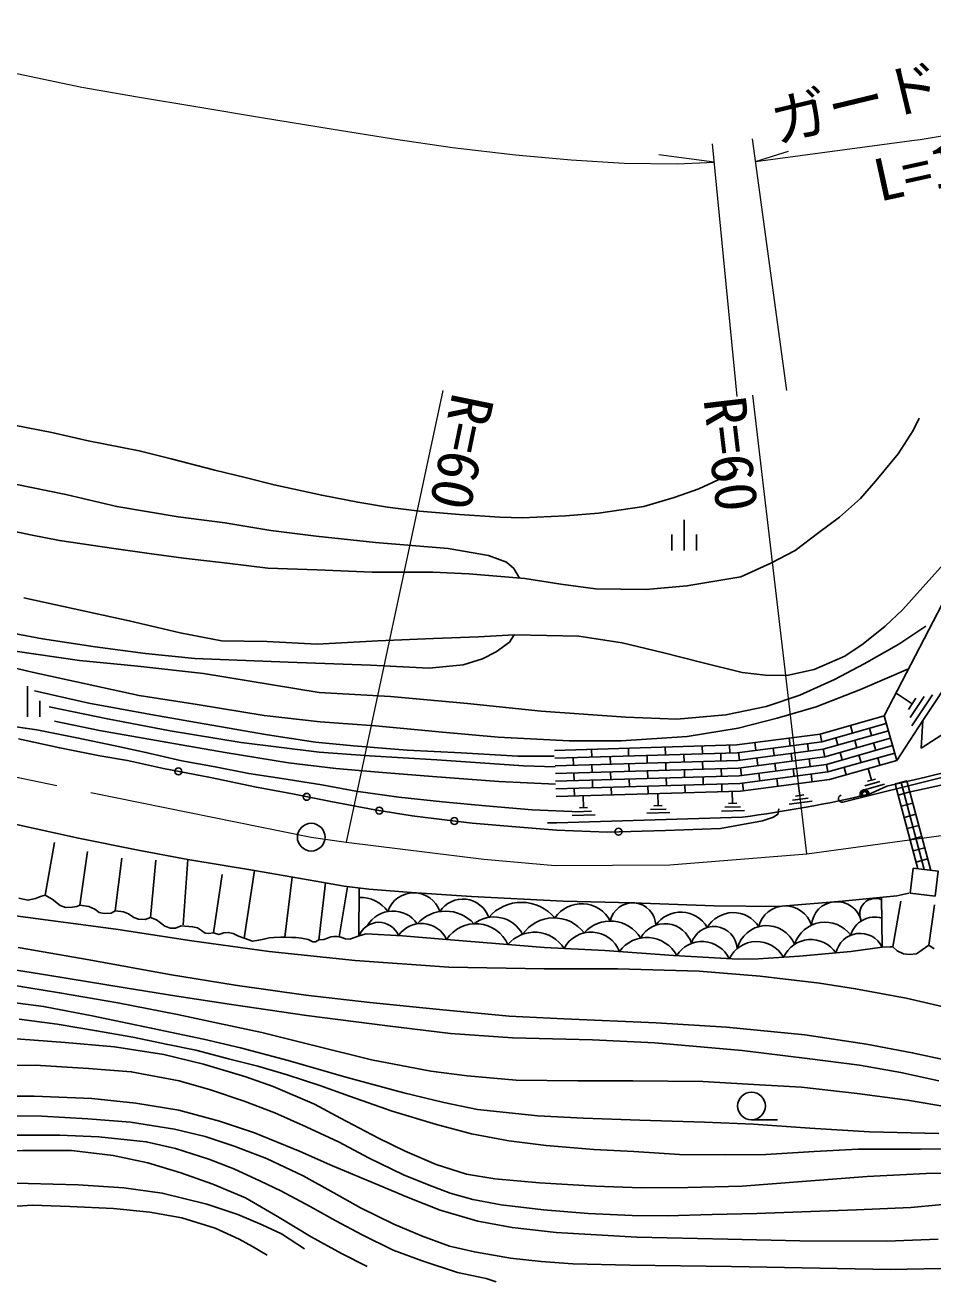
# Model space of a CAD drawing. Units: millimetres at full size, sheet at 1:1000; details may follow other scales. Extents: x 40000 to 680000, y 20000 to 380000.
# Drawn here: x 256570 to 295890, y 256856 to 311268 of the extents above; entities that cross this region are included whole.
import ezdxf
from ezdxf.enums import TextEntityAlignment as Align

# ---------------------------------------------------------------- set-up
doc = ezdxf.new("R2010")
doc.units = ezdxf.units.MM
doc.header["$LTSCALE"] = 1000
doc.linetypes.add('CHAIN', pattern=[18.5, 12, -1.5, 3.5, -1.5])
for name, color, linetype, lineweight in [('M-BGD', 7, 'Continuous', 25), ('M-BMK', 2, 'CHAIN', 13), ('M-BMK-SRVR', 3, 'Continuous', 25), ('M-STR-HTXT', 7, 'Continuous', 13)]:
    doc.layers.add(name, color=color, linetype=linetype, lineweight=lineweight)
doc.styles.add('ＭＳ ゴシック', font='')
doc.styles.get('ＭＳ ゴシック').set_extended_font_data('MS Gothic')

msp = doc.modelspace()

# ---------------------------------------------------------------- linework, layer by layer
at = {"layer": 'M-BGD'}
for p, q in [((285112, 288516), (285112, 289845)), ((284579, 288516), (284579, 289213)), ((285645, 288516), (285645, 289213)), ((296870, 287310), (293780, 281356)), ((295458, 281162), (296877, 283313)), ((256678, 281315), (256678, 282643)), ((257212, 281315), (257212, 282011)), ((294998, 281880), (294303, 282338)), ((295156, 282121), (294839, 281640)), ((294912, 281285), (295511, 282194)), ((295866, 282266), (294985, 280931)), ((291007, 280570), (293780, 281356)), ((294325, 279432), (293780, 281356)), ((297560, 281372), (295380, 279959)), ((291074, 280243), (293871, 281035)), ((292323, 280943), (292414, 280622)), ((293142, 280829), (293233, 280508)), ((294325, 279432), (295458, 281162)), ((295380, 279959), (295458, 281162)), ((287391, 280101), (291007, 280570)), ((287418, 279768), (291074, 280243)), ((289665, 280396), (289708, 280066)), ((291074, 280243), (291007, 280570)), ((291142, 279916), (293962, 280715)), ((291209, 279588), (294053, 280394)), ((291685, 280416), (291776, 280095)), ((292505, 280302), (292595, 279981)), ((279507, 279866), (287391, 280101)), ((279517, 279533), (287418, 279768)), ((281104, 279914), (281114, 279580)), ((282700, 279961), (282710, 279628)), ((284297, 280009), (284307, 279676)), ((285105, 279699), (285115, 279366)), ((285894, 280056), (285904, 279723)), ((286702, 279747), (286712, 279414)), ((287080, 280092), (287090, 279759)), ((287444, 279436), (291142, 279916)), ((287477, 279776), (287520, 279445)), ((288178, 280203), (288221, 279873)), ((288965, 279969), (289008, 279639)), ((289751, 279735), (289794, 279405)), ((290452, 280162), (290495, 279832)), ((291209, 279588), (291142, 279916)), ((291276, 279261), (294144, 280073)), ((291343, 278933), (294235, 279752)), ((291867, 279775), (291958, 279454)), ((293324, 280187), (293415, 279867)), ((279527, 279200), (287444, 279436)), ((280315, 279557), (280325, 279223)), ((281123, 279247), (281133, 278914)), ((281912, 279604), (281922, 279271)), ((282720, 279295), (282730, 278962)), ((283509, 279652), (283519, 279319)), ((284317, 279342), (284327, 279009)), ((285914, 279390), (285923, 279057)), ((287471, 279103), (291209, 279588)), ((287497, 278770), (291276, 279261)), ((288264, 279542), (288307, 279211)), ((289050, 279308), (289093, 278977)), ((290538, 279501), (290581, 279171)), ((291343, 278933), (291276, 279261)), ((291410, 278606), (294325, 279432)), ((292048, 279133), (292139, 278812)), ((292686, 279660), (292777, 279340)), ((293506, 279546), (293597, 279225)), ((279537, 278866), (287471, 279103)), ((279547, 278533), (287497, 278770)), ((280335, 278890), (280345, 278557)), ((281932, 278938), (281942, 278605)), ((282740, 278628), (282750, 278295)), ((283528, 278985), (283538, 278652)), ((284337, 278676), (284347, 278343)), ((285125, 279033), (285135, 278700)), ((285933, 278724), (285943, 278390)), ((286722, 279081), (286732, 278747)), ((291343, 278933), (287523, 278438)), ((287550, 278105), (291410, 278606)), ((287563, 279115), (287606, 278784)), ((288350, 278881), (288393, 278550)), ((289136, 278647), (289179, 278316)), ((289837, 279074), (289880, 278743)), ((290624, 278840), (290667, 278509)), ((293398, 278628), (293051, 278530)), ((293225, 278579), (293083, 279080)), ((279557, 278200), (287523, 278438)), ((279566, 277867), (287550, 278105)), ((280355, 278224), (280365, 277891)), ((281143, 278581), (281153, 278248)), ((281952, 278271), (281962, 277938)), ((283548, 278319), (283558, 277986)), ((285145, 278367), (285155, 278033)), ((286742, 278414), (286752, 278081)), ((287217, 277575), (287202, 278094)), ((287649, 278454), (287692, 278123)), ((290124, 277915), (290057, 278430)), ((293793, 278408), (292831, 278135)), ((292941, 278333), (293595, 278518)), ((294258, 278416), (294761, 278550)), ((295240, 274738), (294258, 278416)), ((294890, 278067), (294387, 277933)), ((295518, 274704), (294509, 278483)), ((295796, 274670), (294761, 278550)), ((280756, 277382), (280741, 277902)), ((283987, 277478), (283971, 277998)), ((287397, 277580), (287037, 277569)), ((290661, 277662), (289669, 277533)), ((289807, 277712), (290482, 277800)), ((290302, 277938), (289945, 277891)), ((295019, 277584), (294516, 277449)), ((287646, 276978), (279600, 276737)), ((281266, 277077), (280266, 277047)), ((280421, 277212), (281101, 277232)), ((280936, 277388), (280577, 277377)), ((284496, 277173), (283497, 277144)), ((283652, 277308), (284331, 277329)), ((284167, 277484), (283807, 277473)), ((287726, 277270), (286727, 277240)), ((286882, 277405), (287562, 277425)), ((295147, 277101), (294645, 276966)), ((279600, 276737), (279200, 276725)), ((295276, 276617), (294774, 276483)), ((257444, 273603), (257850, 275883)), ((295405, 276134), (294903, 276000)), ((258936, 273167), (259276, 275496)), ((295534, 275651), (295032, 275517)), ((260465, 272927), (260755, 275204)), ((261994, 272625), (262235, 275109)), ((263420, 272312), (263621, 275137)), ((295663, 275168), (295161, 275034)), ((264736, 271970), (265104, 274493)), ((266063, 271735), (266502, 274662)), ((268133, 274384), (267814, 271781)), ((269574, 274133), (269287, 271659)), ((270537, 273965), (270168, 271793)), ((271037, 273907), (271032, 271835)), ((293669, 273507), (293693, 271350)), ((294153, 271362), (294503, 273335)), ((295717, 271436), (295960, 273179)), ((288033, 263872), (289156, 263872))]:
    msp.add_line(p, q, dxfattribs=at)
for points in [[(255235, 289526), (256806, 289196), (258060, 288959), (260415, 288614), (261947, 288390), (263425, 288192), (265326, 287968), (267082, 287756), (269224, 287690), (271600, 287585), (274230, 287584), (275787, 287518), (278221, 287307), (279778, 287069), (281270, 286858), (283477, 286832), (285233, 286990), (287574, 287386), (288868, 287967), (289924, 288521), (290953, 289299), (291838, 289959), (292749, 290777), (293422, 291542), (294391, 292712), (295038, 293715), (295289, 294256)], [(256092, 293951), (257727, 293628), (259295, 293275), (261514, 292837), (262895, 292484), (264792, 292002), (266097, 291687), (267351, 291359), (269416, 290915), (270984, 290619), (272262, 290401), (273646, 290227), (275382, 290086), (277138, 289964), (278115, 289938), (279973, 290027), (281399, 290143), (283369, 290432), (284686, 290811), (285759, 291196), (286935, 291742), (287462, 292038)], [(331739, 292985), (329331, 291644), (325661, 289801), (322030, 288131), (307874, 282062), (304182, 280601), (301224, 279626), (298103, 278770), (294852, 278052)], [(277979, 287328), (277732, 287745), (277428, 288022), (276636, 288299), (274894, 288602), (271752, 288866), (269184, 289143), (267217, 289381), (265223, 289724), (263204, 289975), (260550, 290423), (258327, 290941), (256136, 291389)], [(256510, 286475), (259615, 285799), (261083, 285477), (263292, 284950), (265075, 284613), (267046, 284581), (269216, 284471), (271855, 284604), (274252, 284706), (276208, 284777), (277757, 284869), (280554, 284816), (282432, 284517), (284175, 284101), (285879, 283678), (287632, 283245), (288645, 283127), (289564, 283112), (290749, 283363), (292079, 283944), (292864, 284478), (293830, 285247), (294583, 285961), (296596, 288203)], [(295576, 278701), (297560, 279199), (300240, 279973), (305221, 281688), (309738, 283677), (312296, 284872), (315567, 286150), (315892, 286774)], [(315558, 285806), (307656, 282437), (303944, 280996), (300129, 279733), (296284, 278692), (291987, 277631)], [(254849, 285156), (257328, 284699), (259608, 284354), (261790, 284062), (263915, 283848), (267958, 283688), (271525, 283551), (274068, 283428), (275549, 283566), (276381, 283833), (276968, 284130), (277555, 284555), (277757, 284869)], [(256144, 284167), (258922, 283765), (261449, 283519), (264302, 283199), (269310, 282376), (272390, 282205), (275733, 281904), (278927, 281571), (282583, 281307), (284802, 281213), (286926, 281401), (288667, 281766), (290124, 282262), (291633, 282941), (292908, 283613), (294413, 284462), (295587, 285240)], [(253693, 284001), (256882, 283258), (261510, 282242), (264029, 281853), (266923, 281381), (269354, 281108), (271746, 280936), (274648, 280655), (277067, 280438), (280134, 280274)], [(280134, 280274), (282392, 280283), (285247, 280474), (287461, 280836), (289146, 281262), (290841, 281751), (292756, 282505), (294831, 283392)], [(256982, 282449), (259323, 281914), (262016, 281424), (263987, 281080), (267072, 280544), (269149, 280227), (270799, 280061), (273113, 279882), (275464, 279757), (277913, 279624), (279491, 279619)], [(257615, 281753), (260137, 281229), (262857, 280718), (265925, 280206), (269301, 279787), (271491, 279629), (274408, 279453), (278157, 279204), (279526, 279157)], [(255678, 280954), (257077, 280757), (258811, 280407), (260467, 280066), (261802, 279781), (263360, 279422), (264805, 279150), (266256, 278869), (267683, 278657), (269425, 278371), (270898, 278105), (272755, 277846), (274648, 277644), (276507, 277460), (278530, 277298), (280602, 277206)], [(257846, 281126), (259798, 280725), (261433, 280445), (263326, 280102), (265236, 279770), (267984, 279330), (270031, 279084), (271878, 278922), (274210, 278737), (277085, 278525), (279546, 278398)], [(256278, 280369), (258071, 279977), (259809, 279634), (261005, 279426), (262570, 279078), (264606, 278691), (266592, 278274), (268147, 277981), (269810, 277648), (271722, 277290), (273342, 277037), (274736, 276859), (275934, 276709), (277826, 276556), (279594, 276417), (281799, 276332), (284313, 276392), (286687, 276481), (288514, 276819), (288986, 276982), (289179, 277102), (289224, 277340)], [(295576, 278701), (293895, 278314), (293107, 277963)], [(254213, 277097), (258878, 276072), (261474, 275553), (263621, 275137), (266502, 274662), (269163, 274209), (270390, 273982), (271457, 273858), (273300, 273712), (275902, 273544), (279877, 273346), (282876, 273266), (286421, 273142), (289177, 273112), (291954, 273339), (294330, 273572), (294849, 273682)], [(256303, 273473), (256694, 273375), (257020, 273453), (257242, 273545), (257444, 273603), (257740, 273423), (258092, 273154), (258315, 273066), (258625, 273079), (258810, 273104), (258936, 273167), (259336, 273112), (259592, 272994), (259781, 272847), (259999, 272805), (260301, 272826), (260465, 272927), (260827, 272877), (261045, 272789), (261280, 272638), (261486, 272558), (261771, 272549), (261994, 272625), (262263, 272528), (262431, 272406), (262620, 272251), (262872, 272176), (263077, 272167), (263325, 272272), (263821, 272230), (264039, 272184), (264207, 272071), (264370, 271949), (264509, 271945), (264736, 271970), (264955, 271890), (265177, 271965), (265370, 271986), (265576, 271940), (265811, 271827), (266063, 271735), (266416, 271600), (266688, 271655), (266911, 271688), (267137, 271747), (267343, 271768), (267649, 271781), (267814, 271781), (268120, 271772), (268309, 271760), (268536, 271739), (268834, 271684), (269027, 271575), (269153, 271584), (269287, 271659), (269516, 271680), (269671, 271735), (269814, 271793), (269948, 271802), (270086, 271802), (270250, 271785), (270447, 271701), (270632, 271689), (270795, 271747), (271089, 271856), (271341, 271923), (272922, 271842), (274823, 271682), (277124, 271486), (279072, 271338), (281677, 271208), (284652, 270989), (287461, 270821), (288327, 270838), (290109, 270956), (292331, 271157), (293693, 271350), (294036, 271358), (294153, 271362), (294341, 271190), (294611, 271057), (294877, 271030), (295178, 271061), (295428, 271229), (295717, 271436), (295950, 271272)], [(256158, 272703), (260500, 272123), (263788, 271621), (267134, 271158), (270869, 270774), (274924, 270487), (279048, 270406), (282237, 270410), (285772, 270313), (288413, 270098), (290973, 269791), (292545, 269549), (294734, 269133), (296970, 268616)], [(256276, 271329), (259341, 270804), (262831, 270171), (265668, 269708), (268723, 269272), (271496, 268955), (274519, 268644), (277533, 268353), (279906, 268249), (283897, 268067), (286956, 267880), (290338, 267553), (293019, 267147), (294999, 266773), (297222, 266290)], [(296152, 265566), (294496, 265915), (292708, 266234), (290449, 266530), (287633, 266872), (283844, 267207), (281146, 267339), (277676, 267416), (274991, 267603), (272260, 267938), (268751, 268382), (265508, 268864), (263137, 269229), (260901, 269588), (257556, 270140), (254905, 270551)], [(255932, 269711), (258062, 269374), (260589, 268930), (263176, 268439), (264985, 268037), (266825, 267647), (269080, 267091), (271577, 266475), (274145, 265978), (275718, 265783), (277836, 265588), (280511, 265564), (282895, 265558), (285924, 265535), (288380, 265387), (290196, 265280), (292610, 265008), (294793, 264718), (296656, 264399)], [(255135, 269062), (257370, 268780), (259476, 268371), (262035, 267842), (264291, 267363), (265897, 266983), (267963, 266447), (270459, 265721), (272974, 265038), (274702, 264629), (276167, 264319), (278782, 264051), (280756, 263945), (283195, 263861), (285994, 263769), (288115, 263677), (290560, 263508), (293141, 263353), (296151, 263282)], [(256314, 268235), (257955, 268016), (259664, 267729), (261235, 267447), (262745, 267130), (263962, 266887), (265384, 266516), (266645, 266200), (267926, 265815), (269332, 265363), (270623, 264900), (272464, 264252), (274382, 263663), (275898, 263268), (277523, 262957), (279144, 262758), (281198, 262592), (282936, 262495), (284913, 262373), (286891, 262349), (288653, 262368), (290751, 262499), (292650, 262602), (295348, 262607), (297977, 262616)], [(255615, 267417), (258299, 267216), (260448, 267038), (262578, 266706), (264297, 266276), (266127, 265737), (267314, 265319), (269099, 264544), (270228, 263942), (271875, 263081), (273033, 262514), (274370, 261940), (275688, 261522), (276922, 261321), (278848, 261138), (281281, 261005), (283248, 260930), (285273, 260948), (287630, 260999), (290233, 261205), (293037, 261423), (295595, 261550), (298067, 261573)], [(254393, 266214), (257005, 266236), (259319, 266099), (261165, 265954), (263242, 265553), (264604, 265176), (266057, 264683), (267390, 264173), (268748, 263575), (270138, 262924), (271470, 262212), (272962, 261485), (273999, 261077), (274985, 260694), (275965, 260426), (277196, 260193), (279022, 259973), (280953, 259810), (282866, 259730), (284379, 259709), (286327, 259766), (288258, 259819), (290606, 259898), (292582, 259981), (294934, 260074), (297389, 260311)], [(253296, 264902), (256961, 264896), (259466, 264802), (261366, 264590), (263226, 264290), (264997, 263814), (266502, 263302), (268485, 262502), (269878, 261885), (271892, 261037), (273161, 260502), (274549, 259962), (276180, 259485), (277667, 259214), (279572, 258997), (283062, 258796), (287014, 258708), (290133, 258631), (293893, 258625), (296115, 258707)], [(254460, 264040), (257288, 264028), (259283, 263921), (261140, 263770), (263036, 263461), (264376, 263155), (265632, 262735), (267021, 262196), (268621, 261446), (269945, 260706), (271100, 260064), (272545, 259352), (273742, 258856), (274952, 258406), (276032, 258155), (277591, 257883), (278924, 257738), (280297, 257642), (282770, 257577), (287169, 257522), (294048, 257391), (296957, 257442)], [(245567, 262953), (252459, 263027), (255245, 263201), (258067, 263209), (259768, 263130), (261818, 262926), (263085, 262630), (264530, 262174), (265606, 261748), (266771, 261211), (267645, 260801), (268918, 260124), (270030, 259501), (271165, 258890), (272513, 258225), (273763, 257760), (275293, 257268), (276539, 257002), (276978, 256856)], [(247685, 262193), (250578, 262352), (253398, 262417), (256464, 262547), (258582, 262547), (260379, 262329), (261879, 262010), (263312, 261580), (264703, 261092), (266123, 260490), (267497, 259687), (268961, 258801), (270271, 258087), (271386, 257526)], [(252848, 260919), (253538, 261084), (254973, 261124), (256706, 261118), (258867, 261050), (260839, 260925), (262510, 260703), (263444, 260463), (264447, 260224), (265782, 259779), (266836, 259324), (267669, 258929), (268672, 258292)], [(255529, 260093), (256893, 260175), (258505, 260124), (260395, 260029), (261970, 259879), (263355, 259631), (264800, 259182), (265845, 258702), (266417, 258387), (267055, 258014)]]:
    msp.add_lwpolyline(points, dxfattribs=at)
msp.add_lwpolyline([(295990, 273550), (296121, 274631), (295041, 274762), (294909, 273682)], close=True, dxfattribs=at)
for centre, radius in [((263208, 278957), 150), ((292931, 277980), 100), ((292931, 277980), 100), ((292931, 277980), 100), ((268769, 277856), 150), ((271910, 277261), 150), ((275164, 276805), 150), ((282272, 276343), 150), ((288033, 264472), 600)]:
    msp.add_circle(centre, radius, dxfattribs=at)
for centre, radius, start, end in [((292931, 277980), 188, 336.9959, 230.7356), ((292931, 277980), 150, 325.2754, 242.4561), ((292931, 277980), 112, 283.8658, 283.8657), ((280367, 332768), 56263, 277.4333, 283.1043), ((291951, 277777), 150, 103.8658, 283.8657), ((273406, 272519), 1184, 18.1468, 161.6079), ((271086, 272027), 1477, 35.8582, 91.9403), ((275530, 272239), 1191, 19.5384, 147.0165), ((278073, 271405), 1882, 39.9852, 139.0608), ((280674, 271827), 1401, 27.7046, 145.8159), ((282890, 272268), 998, 1.468, 167.8656), ((291725, 272223), 1097, 13.8069, 176.1316), ((293395, 272783), 674, 65.9013, 206.2556), ((272505, 271624), 1288, 35.0891, 149.4142), ((274783, 271257), 1650, 41.9691, 137.8512), ((276872, 271245), 1410, 27.8, 127.7129), ((279473, 270970), 1645, 37.1765, 145.4441), ((284972, 271544), 1318, 29.8752, 145.3343), ((287242, 271533), 1309, 32.538, 149.3594), ((289496, 271949), 1187, 17.0343, 165.9286), ((293359, 271586), 1063, 72.5004, 164.6415), ((271892, 271501), 922, 22.3241, 158.7626), ((273736, 271181), 1196, 24.7724, 145.9071), ((276091, 270839), 1523, 24.0001, 146.4046), ((281927, 270951), 1527, 31.1774, 138.462), ((284284, 271160), 1201, 16.7889, 151.042), ((286405, 271234), 1009, 2.7916, 164.3236), ((288686, 270971), 1311, 22.3937, 166.2264), ((291219, 271037), 1390, 36.684, 161.8233), ((278641, 270476), 1519, 32.6422, 139.6887), ((281084, 270683), 1316, 21.3356, 152.2395), ((283495, 270299), 1466, 27.7271, 143.9543), ((285895, 270291), 1300, 25.1862, 147.9624), ((288261, 270274), 1319, 28.8229, 154.3734), ((290606, 270376), 1303, 33.6805, 155.8315), ((292735, 270877), 1068, 26.274, 168.0344)]:
    msp.add_arc(centre, radius, start, end, dxfattribs=at)
at = {"layer": 'M-BMK'}
msp.add_line((290426, 275384), (298493, 276483), dxfattribs=at)
msp.add_lwpolyline([(70312, 282430), (143141, 290565), (152595, 291687), (160371, 292232), (164436, 292232), (169674, 292173), (171174, 292086), (191801, 290921), (196635, 290445), (202178, 289615), (205030, 289106), (268963, 276110), (270476, 275891), (276440, 275160), (279527, 274876), (284501, 274907), (290426, 275384)], dxfattribs=at)
at = {"layer": 'M-BMK-SRVR'}
msp.add_circle((268963, 276110), 600, dxfattribs=at)
at = {"layer": 'M-STR-HTXT'}
for p, q in [((289560, 295450), (288076, 306349)), ((286331, 306129), (287400, 295182)), ((288211, 305358), (294982, 306277)), ((288211, 305358), (289640, 305815)), ((286409, 305329), (284025, 305651)), ((274662, 295448), (270476, 275891)), ((290426, 275384), (288085, 295247))]:
    msp.add_line(p, q, dxfattribs=at)
msp.add_lwpolyline([(256208, 309178), (259020, 308578), (261442, 308167), (264058, 307731), (266814, 307265), (269830, 306774), (272520, 306341), (275079, 305975), (277805, 305652), (280228, 305441), (282519, 305296), (284820, 305263), (286409, 305329)], dxfattribs=at)
msp.add_arc((292641, 326139), 20000, 276.7209, 292.9015, dxfattribs=at)

# ---------------------------------------------------------------- texts
at = {"layer": 'M-STR-HTXT', "style": 'ＭＳ ゴシック'}
msp.add_text('ガードレール', height=1833, rotation=13.553, dxfattribs=at).set_placement((296540, 307377), align=Align.BOTTOM_CENTER)
msp.add_text('L=11.0', height=1833, rotation=12.352, dxfattribs=at).set_placement((296823, 306208), align=Align.TOP_CENTER)
for rotation, p in [(258.354, (275488, 292785)), (276.721, (287154, 292703))]:
    msp.add_text('R=60', height=1833, rotation=rotation, dxfattribs=at).set_placement(p, align=Align.MIDDLE_CENTER)

doc.saveas('drawing.dxf')
